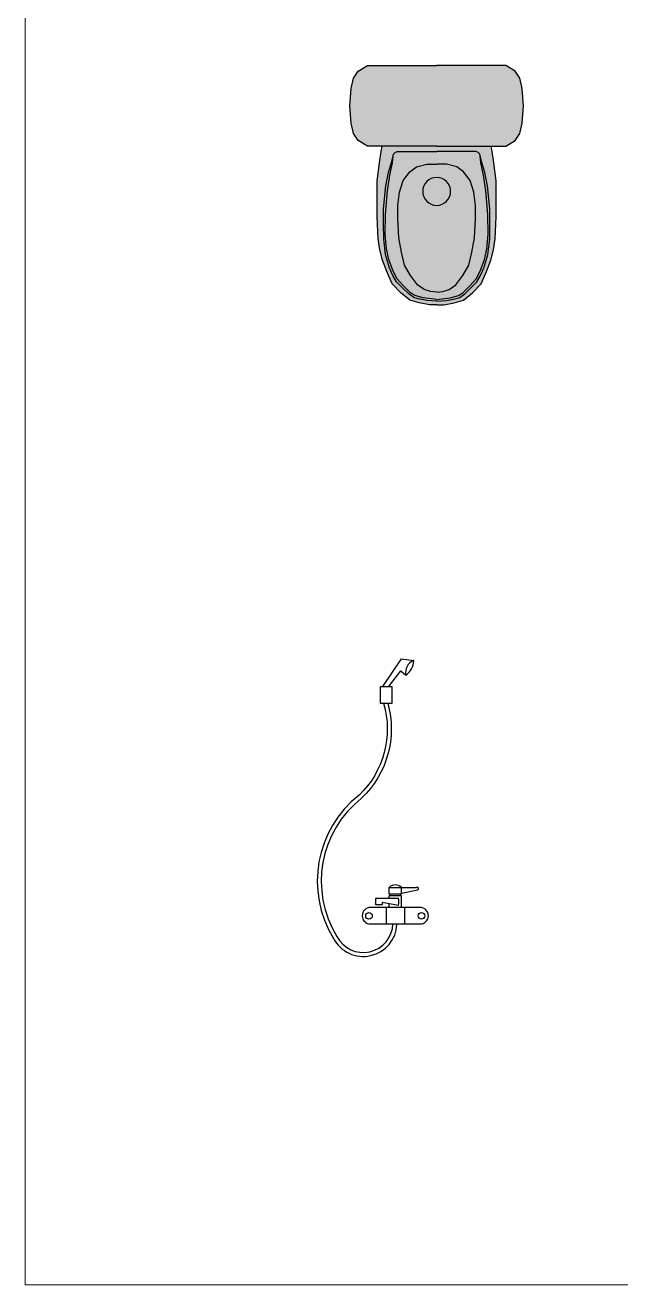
# Model space of a CAD drawing. Header units: millimetres. Extents: x 21129 to 2803301, y -510327 to 166837.
# Drawn here: x 320272 to 322074, y -266032 to -262221 of the extents above; entities that cross this region are included whole.
import ezdxf

# ---------------------------------------------------------------- set-up
doc = ezdxf.new("R2010")
doc.units = ezdxf.units.MM
doc.layers.add('....03_TNT_A_THIN', color=251, linetype='Continuous', lineweight=13, transparency=0.5)
doc.layers.add('....12_TNT_F_FURNITURE', color=27, linetype='Continuous', transparency=0.5)
doc.layers.add('TNT-Funiture', color=27, linetype='Continuous')

# ---------------------------------------------------------------- blocks, each defined once
blk = doc.blocks.new('A$C758712A0')
at = {"layer": 'TNT-Funiture'}
h = blk.add_hatch(color=253, dxfattribs=at)
h.paths.add_polyline_path([(442.5009629491251, 376.0837254709331), (435.7359809167683, 430.30255234387), (430.3168346421444, 464.6411495422362), (427.6072615048615, 479.9995625504525), (262.5009629491251, 479.9995625504525), (97.39466439338867, 479.9995625505107), (94.6850912561058, 464.6411495422362), (89.26594498148188, 430.30255234387), (82.5009629491251, 376.0837254709331), (82.5009629491251, 266.7424042230123), (85.65318731765728, 199.8725091150845), (90.83277693681885, 167.2375655217911), (98.99063091282733, 135.6099083278095), (111.2274020980112, 100.9215158755542), (127.5431035307702, 64.1926302749198), (154.0561175442417, 36.64595937781269), (181.3913860149914, 14.62482310197083), (209.3902953952784, 6.492003088991623), (240.8643800179707, -0.0004374495474621654), (262.5009629491251, -0.0004374495474621654), (284.1375458802795, -0.0004374495474621654), (315.6116305029718, 6.492003088991623), (343.6105398832588, 14.62482310197083), (370.9458083540085, 36.64595937781269), (397.45882236748, 64.1926302749198), (413.774523800239, 100.9215158755542), (426.0112949854229, 135.6099083278095), (434.1691489614896, 167.2375655217911), (439.3487385805929, 199.8725091150845), (442.5009629491251, 266.7424042229541)])
h.paths.add_polyline_path([(471.3963990986813, 479.9995625504525), (499.7934917208622, 497.6048431726522), (513.9920315126656, 518.9134243013687), (521.0913079278544, 549.6924869238283), (525.0009629491251, 602.4995625504525), (521.0913079278544, 655.3066381770768), (513.9920315126656, 686.0857007995364), (499.7934917208622, 707.3942819283111), (471.3963990986813, 724.9995625504525), (262.5009629491251, 724.9995625504525), (53.60552679956891, 724.9995625505107), (25.20843417744618, 707.3942819283111), (11.00989438558463, 686.0857007995364), (3.910617970395833, 655.3066381770768), (0.0009629491250962019, 602.4995625505107), (3.910617970395833, 549.6924869238283), (11.00989438558463, 518.9134243013687), (25.20843417744618, 497.6048431726522), (53.60552679956891, 479.9995625505107), (262.5009629491251, 479.9995625504525)])
for p, q in [((25.20843417744618, 707.3942819283111), (53.60552679956891, 724.9995625505107)), ((53.60552679956891, 724.9995625505107), (262.5009629491251, 724.9995625504525)), ((471.3963990986813, 724.9995625504525), (262.5009629491251, 724.9995625504525)), ((499.7934917208622, 707.3942819283111), (471.3963990986813, 724.9995625504525)), ((3.910617970395833, 655.3066381770768), (11.00989438558463, 686.0857007995364)), ((11.00989438558463, 686.0857007995364), (25.20843417744618, 707.3942819283111)), ((513.9920315126656, 686.0857007995364), (499.7934917208622, 707.3942819283111)), ((521.0913079278544, 655.3066381770768), (513.9920315126656, 686.0857007995364)), ((0.0009629491250962019, 602.4995625505107), (3.910617970395833, 655.3066381770768)), ((525.0009629491251, 602.4995625504525), (521.0913079278544, 655.3066381770768)), ((3.910617970395833, 549.6924869238283), (0.0009629491250962019, 602.4995625505107)), ((521.0913079278544, 549.6924869238283), (525.0009629491251, 602.4995625504525)), ((11.00989438558463, 518.9134243013687), (3.910617970395833, 549.6924869238283)), ((513.9920315126656, 518.9134243013687), (521.0913079278544, 549.6924869238283)), ((25.20843417744618, 497.6048431726522), (11.00989438558463, 518.9134243013687)), ((53.60552679956891, 479.9995625505107), (25.20843417744618, 497.6048431726522)), ((471.3963990986813, 479.9995625504525), (499.7934917208622, 497.6048431726522)), ((499.7934917208622, 497.6048431726522), (513.9920315126656, 518.9134243013687)), ((262.5009629491251, 479.9995625504525), (53.60552679956891, 479.9995625505107)), ((89.26594498148188, 430.30255234387), (94.6850912561058, 464.6411495422362)), ((94.6850912561058, 464.6411495422362), (97.39466439338867, 479.9995625505107)), ((131.8777712323936, 456.3463876126916), (136.4584692127537, 460.9293965293909)), ((136.4584692127537, 460.9293965293909), (142.8714437774615, 464.5958090199274)), ((142.8714437774615, 464.5958090199274), (153.8651228417875, 464.5958090199274)), ((153.8651228417875, 464.5958090199274), (262.5009629491251, 464.5958090199274)), ((262.5009629491251, 479.9995625504525), (471.3963990986813, 479.9995625504525)), ((371.1368030564627, 464.5958090199274), (262.5009629491251, 464.5958090199274)), ((382.1304821207887, 464.5958090199274), (371.1368030564627, 464.5958090199274)), ((388.5434566855547, 460.9293965293909), (382.1304821207887, 464.5958090199274)), ((393.1241546658566, 456.3463876126916), (388.5434566855547, 460.9293965293909)), ((430.3168346421444, 464.6411495422362), (427.6072615048615, 479.9995625504525)), ((435.7359809167683, 430.30255234387), (430.3168346421444, 464.6411495422362)), ((82.5009629491251, 376.0837254709331), (89.26594498148188, 430.30255234387)), ((116.5083075060975, 400.9721720871166), (125.8764943314018, 431.25391757529)), ((120.8840986873256, 393.1007967042387), (129.1293498364976, 429.7649037525407)), ((125.8764943314018, 431.25391757529), (130.9450556338998, 450.6560294434312)), ((129.1293498364976, 429.7649037525407), (130.9616329402197, 450.8467644124175)), ((130.9616329402197, 450.8467644124175), (131.8777712323936, 456.3463876126916)), ((201.5043727101292, 417.8490698547103), (232.653120280127, 426.098491261946)), ((232.653120280127, 426.098491261946), (262.5009629491251, 426.098491261946)), ((292.3488056181232, 426.098491261946), (262.5009629491251, 426.098491261946)), ((323.4975531881209, 417.8490698547103), (292.3488056181232, 426.098491261946)), ((394.0402929580887, 450.8467644124175), (393.1241546658566, 456.3463876126916)), ((395.8725760617526, 429.7649037525407), (394.0402929580887, 450.8467644124175)), ((399.1254315668484, 431.25391757529), (394.0568702643504, 450.6560294434312)), ((404.1178272109246, 393.1007967042387), (395.8725760617526, 429.7649037525407)), ((408.4936183921527, 400.9721720871166), (399.1254315668484, 431.25391757529)), ((442.5009629491251, 376.0837254709331), (435.7359809167683, 430.30255234387)), ((108.5813852072461, 360.5965084598865), (116.5083075060975, 400.9721720871166)), ((113.5549793111277, 345.4374521841528), (120.8840986873256, 393.1007967042387)), ((161.1942356987274, 376.6019449609448), (181.3493042044574, 403.1834288211539)), ((181.3493042044574, 403.1834288211539), (201.5043727101292, 417.8490698547103)), ((343.6526216937928, 403.1834288211539), (323.4975531881209, 417.8490698547103)), ((363.8076901995228, 376.6019449609448), (343.6526216937928, 403.1834288211539)), ((411.4469465871225, 345.4374521841528), (404.1178272109246, 393.1007967042387)), ((416.4205406910623, 360.5965084598283), (408.4936183921527, 400.9721720871166)), ((82.5009629491251, 266.7424042230123), (82.5009629491251, 376.0837254709331)), ((101.3750886522466, 290.6600922216894), (108.5813852072461, 360.5965084598865)), ((108.0581430385937, 273.9424398684059), (113.5549793111277, 345.4374521841528)), ((150.2005631536595, 341.7710396935581), (161.1942356987274, 376.6019449609448)), ((374.8013627445907, 341.7710396935581), (363.8076901995228, 376.6019449609448)), ((416.9437828596565, 273.9424398684059), (411.4469465871225, 345.4374521841528)), ((423.6268372460036, 290.6600922216894), (416.4205406910623, 360.5965084598283)), ((442.5009629491251, 266.7424042229541), (442.5009629491251, 376.0837254709331)), ((144.7037268811837, 300.5239147998509), (150.2005631536595, 341.7710396935581)), ((380.2981990171247, 300.5239147997927), (374.8013627445907, 341.7710396935581)), ((85.65318731765728, 199.8725091150845), (82.5009629491251, 266.7424042230123)), ((101.3750886522466, 245.9584713310469), (101.3750886522466, 290.6600922216894)), ((106.2258664541878, 213.4466560956789), (108.0581430385937, 273.9424398684059)), ((144.7037268811837, 259.2767899060273), (144.7037268811837, 300.5239147998509)), ((380.2981990171247, 259.2767899060273), (380.2981990171247, 300.5239147997927)), ((418.7760594440624, 213.4466560956789), (416.9437828596565, 273.9424398684059)), ((423.6268372460036, 245.9584713310469), (423.6268372460036, 290.6600922216894)), ((439.3487385805929, 199.8725091150845), (442.5009629491251, 266.7424042229541)), ((102.095714396215, 199.0938628798467), (101.3750886522466, 245.9584713310469)), ((148.3682800499955, 203.3640239787637), (144.7037268811837, 259.2767899060273)), ((376.6336458482547, 203.3640239787637), (380.2981990171247, 259.2767899060273)), ((422.9062115020351, 199.0938628798467), (423.6268372460036, 245.9584713310469)), ((90.83277693681885, 167.2375655217911), (85.65318731765728, 199.8725091150845)), ((107.8607529440196, 152.9502473058528), (102.095714396215, 199.0938628798467)), ((110.8065644344897, 170.3663294210564), (106.2258664541878, 213.4466560956789)), ((155.6973994261934, 160.2836973041412), (148.3682800499955, 203.3640239787637)), ((369.3045264720568, 160.2836973041412), (376.6336458482547, 203.3640239787637)), ((414.1953614637605, 170.3663294209982), (418.7760594440624, 213.4466560956789)), ((417.1411729542306, 152.9502473058528), (422.9062115020351, 199.0938628798467)), ((434.1691489614896, 167.2375655217911), (439.3487385805929, 199.8725091150845)), ((98.99063091282733, 135.6099083278095), (90.83277693681885, 167.2375655217911)), ((118.6701977764023, 114.0165694331517), (107.8607529440196, 152.9502473058528)), ((118.1356772914296, 137.3686259345268), (110.8065644344897, 170.3663294210564)), ((164.8587953868555, 120.8697741912329), (155.6973994261934, 160.2836973041412)), ((360.1431305113947, 120.8697741912329), (369.3045264720568, 160.2836973041412)), ((406.3317281218478, 114.0165694331517), (417.1411729542306, 152.9502473058528)), ((406.8662486068206, 137.3686259345268), (414.1953614637605, 170.3663294209982)), ((426.0112949854229, 135.6099083278095), (434.1691489614896, 167.2375655217911)), ((111.2274020980112, 100.9215158755542), (98.99063091282733, 135.6099083278095)), ((130.9616329402197, 102.5377206671401), (118.1356772914296, 137.3686259345268)), ((183.1815873081214, 89.70528141444083), (164.8587953868555, 120.8697741912329)), ((341.8203385901288, 89.70528141444083), (360.1431305113947, 120.8697741912329)), ((394.0402929580305, 102.5377206671401), (406.8662486068206, 137.3686259345268)), ((413.774523800239, 100.9215158755542), (426.0112949854229, 135.6099083278095)), ((127.5431035307702, 64.1926302749198), (111.2274020980112, 100.9215158755542)), ((130.2002683528117, 89.502775891684), (118.6701977764023, 114.0165694331517)), ((141.0097131852526, 70.03594141971553), (130.2002683528117, 89.502775891684)), ((142.8714437774615, 79.62264929752564), (130.9616329402197, 102.5377206671401)), ((161.1942356987274, 59.4573939924594), (142.8714437774615, 79.62264929752564)), ((204.2527941060252, 61.29059577331645), (183.1815873081214, 89.70528141444083)), ((320.7491317922249, 61.29059577331645), (341.8203385901288, 89.70528141444083)), ((363.8076901995228, 59.4573939924594), (382.1304821207887, 79.62264929752564)), ((382.1304821207887, 79.62264929752564), (394.0402929580305, 102.5377206671401)), ((383.9922127129976, 70.03594141971553), (394.8016575454385, 89.502775891684)), ((394.8016575454385, 89.502775891684), (406.3317281218478, 114.0165694331517)), ((397.45882236748, 64.1926302749198), (413.774523800239, 100.9215158755542)), ((154.0561175442417, 36.64595937781269), (127.5431035307702, 64.1926302749198)), ((158.3048288287246, 52.73208557948237), (141.0097131852526, 70.03594141971553)), ((177.7618282232434, 33.26524217874976), (158.3048288287246, 52.73208557948237)), ((183.1815873081214, 36.54232262290316), (161.1942356987274, 59.4573939924594)), ((224.4078626116971, 46.62495473976014), (204.2527941060252, 61.29059577331645)), ((243.646792825195, 41.12534046830842), (224.4078626116971, 46.62495473976014)), ((262.5009629491251, 38.37553333258256), (243.646792825195, 41.12534046830842)), ((262.5009629491251, 38.37553333258256), (281.3551330730552, 41.12534046830842)), ((281.3551330730552, 41.12534046830842), (300.5940632865531, 46.62495473976014)), ((300.5940632865531, 46.62495473976014), (320.7491317922249, 61.29059577331645)), ((341.8203385901288, 36.54232262290316), (363.8076901995228, 59.4573939924594)), ((347.2400976750068, 33.26524217874976), (366.6970970695256, 52.73208557948237)), ((366.6970970695256, 52.73208557948237), (383.9922127129976, 70.03594141971553)), ((370.9458083540085, 36.64595937781269), (397.45882236748, 64.1926302749198)), ((181.3913860149914, 14.62482310197083), (154.0561175442417, 36.64595937781269)), ((192.8950470770942, 23.17133296857355), (177.7618282232434, 33.26524217874976)), ((209.3902953952784, 6.492003088991623), (181.3913860149914, 14.62482310197083)), ((196.0075364375953, 28.29290121566737), (183.1815873081214, 36.54232262290316)), ((206.5870079238666, 18.84536677628057), (192.8950470770942, 23.17133296857355)), ((221.9329892827081, 21.71311462851008), (196.0075364375953, 28.29290121566737)), ((232.653120280127, 13.6272512532887), (206.5870079238666, 18.84536677628057)), ((240.8643800179707, -0.0004374495474621654), (209.3902953952784, 6.492003088991623)), ((262.5009629491251, 16.97787834604969), (221.9329892827081, 21.71311462851008)), ((262.5009629491251, 11.79404947237344), (232.653120280127, 13.6272512532887)), ((262.5009629491251, 16.97787834604969), (303.068936615542, 21.71311462851008)), ((262.5009629491251, 11.79404947237344), (292.3488056181232, 13.6272512532887)), ((284.1375458802795, -0.0004374495474621654), (315.6116305029718, 6.492003088991623)), ((292.3488056181232, 13.6272512532887), (318.4149179743836, 18.84536677628057)), ((303.068936615542, 21.71311462851008), (328.9943894606549, 28.29290121566737)), ((315.6116305029718, 6.492003088991623), (343.6105398832588, 14.62482310197083)), ((318.4149179743836, 18.84536677628057), (332.106878821156, 23.17133296857355)), ((328.9943894606549, 28.29290121566737), (341.8203385901288, 36.54232262290316)), ((332.106878821156, 23.17133296857355), (347.2400976750068, 33.26524217874976)), ((343.6105398832588, 14.62482310197083), (370.9458083540085, 36.64595937781269)), ((262.5009629491251, -0.0004374495474621654), (240.8643800179707, -0.0004374495474621654)), ((262.5009629491251, -0.0004374495474621654), (284.1375458802795, -0.0004374495474621654))]:
    blk.add_line(p, q, dxfattribs=at)
for start, end in [(90, 270), (270, 90)]:
    blk.add_arc((262.5009629491251, 343.7095032737125), 42.25686568977017, start, end, dxfattribs=at)
blk = doc.blocks.new('md-voitam1')
for p, q in [((-42.41280554933473, 719.1702757971434), (14.20917123863182, 803.0281542330267)), ((14.20917123863182, 803.0281542330267), (51.06354072965041, 797.2740282203667)), ((-25.27776362931763, 718.313011966522), (11.90578531105712, 766.2018834145201)), ((11.90578531105712, 766.2018834145201), (26.87784250278492, 753.5429048503356)), ((-14.18416985834483, 718.313011966522), (-50.48914088054153, 718.313011966522)), ((-50.48914088054153, 718.313011966522), (-50.48914088054153, 668.4317513393835)), ((-14.18416985834483, 668.4317513393835), (-14.18416985834483, 718.313011966522)), ((-50.48914088054153, 668.4317513393835), (-14.18416985834483, 668.4317513393835)), ((-63.64779847474711, 58.71719703573763), (-63.64779847474711, 78.96544559185713)), ((-63.64779847474711, 78.96544559185713), (4.671044687653193, 78.96544559185713)), ((-23.34585459182563, 111.3205404327236), (59.22556648333557, 111.3205404327236)), ((-23.34585459182563, 91.17732755910401), (-23.34585459182563, 111.3205404327236)), ((13.25021489274513, 91.17732755910401), (-23.34585459182563, 91.17732755910401)), ((13.25021489274513, 85.30637761268736), (-23.34585459182563, 85.30637761268736)), ((-23.34585459182563, 78.96544559185713), (-23.34585459182563, 85.30637761268736)), ((-20.59496925599524, 85.30637761268736), (-20.59496925599524, 91.17732755910401)), ((10.4993295569293, 85.30637761268736), (10.4993295569293, 91.17732755910401)), ((13.25021489274513, 91.17732755910401), (13.25021489274513, 111.3205404327236)), ((13.25021489274513, 93.83764912626793), (62.72479839013249, 104.0095122247949)), ((13.25021489274513, 50.507895390263), (13.25021489274513, 85.30637761268736)), ((69.95218015045975, 50.507895390263), (-80.04781984954025, 50.507895390263)), ((-44.31706655157905, 58.71719703573763), (-63.64779847474711, 58.71719703573763)), ((-44.31706655157905, 65.35676564662572), (-44.31706655157905, 58.71719703573763)), ((4.171606280375272, 56.65394474207278), (-44.31706655157905, 65.35676564662572)), ((-33.15577793601551, 50.507895390263), (-33.15577793601551, 0.5078953902557259)), ((-23.34585459182563, 50.50789539024845), (-23.34585459182563, 61.90029390464042)), ((22.35495997233375, 50.507895390263), (22.35495997233375, 0.5078953902557259)), ((-80.04781984954025, 0.5078953902557259), (69.95218015045975, 0.5078953902557259))]:
    blk.add_line(p, q)
for points in [[(-40.60145081988594, 668.4317513393325, -0.2810646531261478), (-114.7270156786108, 390.1090837005468, 0.3809180988906166), (-192.191388722742, -43.03088708567884, 0.7666906461933028), (0, 0)], [(-28.1097989629634, 668.4317513403803, -0.2783047954797585), (-106.8662350941304, 381.0237402139755, 0.381804112067963), (-181.7480888973514, -37.10480852123146, 0.7684549104571782), (-11.989246943529, 0.5078953899392218)]]:
    blk.add_lwpolyline(points, format="xyb")
for centre in [(-84.69276543756132, 25.04251448686409), (74.59712573848083, 25.04251448686409)]:
    blk.add_circle(centre, 9.956653001485392)
for centre, radius, start, end in [((64.12621528888121, 761.6390653835479), 38.11809400524645, 110.5739554681084, 192.2628469312489), ((-5.303291354430257, 799.4643398597182), 56.07498167325899, 305.0222628968989, 357.8145395024461), ((-5.047819849540247, 92.07790219010349), 26.55366645053429, 46.44138002355888, 133.5586199764411), ((-37.66785234706185, 68.75185284972395), 43.55341179309382, 343.8727383489181, 13.56258122773002), ((61.34342414098501, 107.841275562685), 4.073156649812758, 289.8245452525041, 121.3292246660496), ((-80.04781984954025, 25.507895390263), 25, 90, 270), ((69.95218015045975, 25.507895390263), 25, 270, 90)]:
    blk.add_arc(centre, radius, start, end)

msp = doc.modelspace()

# ---------------------------------------------------------------- linework, layer by layer
at = {"layer": '....03_TNT_A_THIN'}
msp.add_lwpolyline([(320271.5926673589, -266031.8713116063), (368923.5926673589, -266031.8713116063), (368923.5926673589, -239149.1393159832), (320271.5926673589, -239149.1393159832)], close=True, dxfattribs=at)

# ---------------------------------------------------------------- block references
at = {"layer": '....12_TNT_F_FURNITURE'}
for name, p in [('A$C758712A0', (321254.4836077499, -263067.7543325104)), ('md-voitam1', (321396.7838289724, -264940.8404245205))]:
    msp.add_blockref(name, p, dxfattribs=at)

doc.saveas('drawing.dxf')
